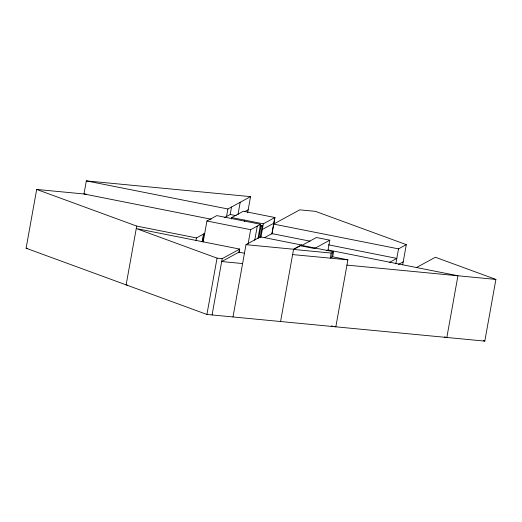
<?xml version="1.0" encoding="UTF-8"?>
<svg xmlns="http://www.w3.org/2000/svg" width="522" height="522" viewBox="0 0 522 522"><rect width="100%" height="100%" fill="white"/><g stroke="black" fill="none" stroke-linecap="round" stroke-linejoin="round"><path stroke-width="0.78" d="M416.497 267.525L435.381 257.255L495.9 279.42L484.801 341.114L206.914 314.453L26.1 248.231L36.677 189.44L86.404 194.21M247.624 212.898L250.547 196.637L86.332 180.886L83.977 193.975L211.142 219.22M36.677 189.44L136.705 226.078L126.128 284.868L127.72 285.182M196.004 240.414L196.448 237.934L204.696 233.438M202.105 241.856L203.502 234.091M202.601 241.562L203.998 233.823M203.162 241.954L206.934 221.002L216.813 215.612L260.53 224.29L257.966 238.547M206.914 314.453L217.048 258.142L136.262 228.558L239.715 249.092L239.024 252.942M226.541 216.48L227.892 208.989L250.547 196.637M212.076 314.949L222.209 258.638L239.715 249.092M224.558 217.563L230.195 214.49L231.546 206.999M231.448 218.966L231.703 217.557L243.285 211.24L274.924 217.524L271.929 234.189M237.986 214.601L240.198 202.275M242.6 263.558L221.68 261.555L238.945 252.146L239.468 249.229M244.479 221.556L244.733 220.14M232.995 316.958L245.999 244.668L260.38 236.831L301.39 244.975L301.253 245.758M248.074 243.983L250.645 229.68L260.53 224.29M254.729 240.237L257.281 226.065M258.847 237.96L260.922 226.411M260.165 237.236L262.24 225.687L259.917 225.23M260.889 237.464L263.336 223.834L274.924 217.524M264.504 237.654L271.923 233.608L273.639 224.082L299.758 209.844L315.418 211.345L406.305 244.635L402.664 264.856M273.789 223.233L274.807 217.583M280.575 321.519L293.579 249.235L301.39 244.975M326.681 250.717L328.051 249.966L329.813 240.179L314.498 248.531L301.063 245.862L301.207 245.079M314.498 248.531L314.603 247.95M334.315 326.524L335.835 326.824L347.893 259.839L330.243 258.142L332.677 256.817L333.597 251.721L331.163 253.046L330.243 258.142L292.62 254.586M331.581 257.418L332.501 252.315M395.839 263.78L398.527 248.877L406.305 244.635M244.74 211.612L248.191 209.733M260.067 226.874L262.24 225.687M262.325 229.484L273.913 223.168M301.063 245.862L316.378 237.51L329.813 240.179M389.314 262.488L396.811 258.397L328.403 244.818M398.253 264.543L403.206 261.848M245.999 244.668L293.579 249.235M331.163 253.046L293.547 249.438L301.168 245.281L333.597 251.721M495.9 279.42L346.941 265.104M217.048 258.142L222.209 258.638M26.1 248.231L27.705 248.387M86.332 180.886L227.892 208.989M230.195 214.49L236.231 215.684M273.639 224.082L398.527 248.877M231.703 217.557L263.336 223.834M271.923 233.608L310.107 241.184M206.934 221.002L250.645 229.68M328.051 249.966L457.944 275.753L446.839 337.473L444.444 336.997M332.677 256.817L347.893 259.839M136.705 226.078L196.448 237.934M238.945 252.146L244.433 253.235M331.274 325.917L332.795 326.217M483.287 340.559L484.801 341.114"/></g></svg>
